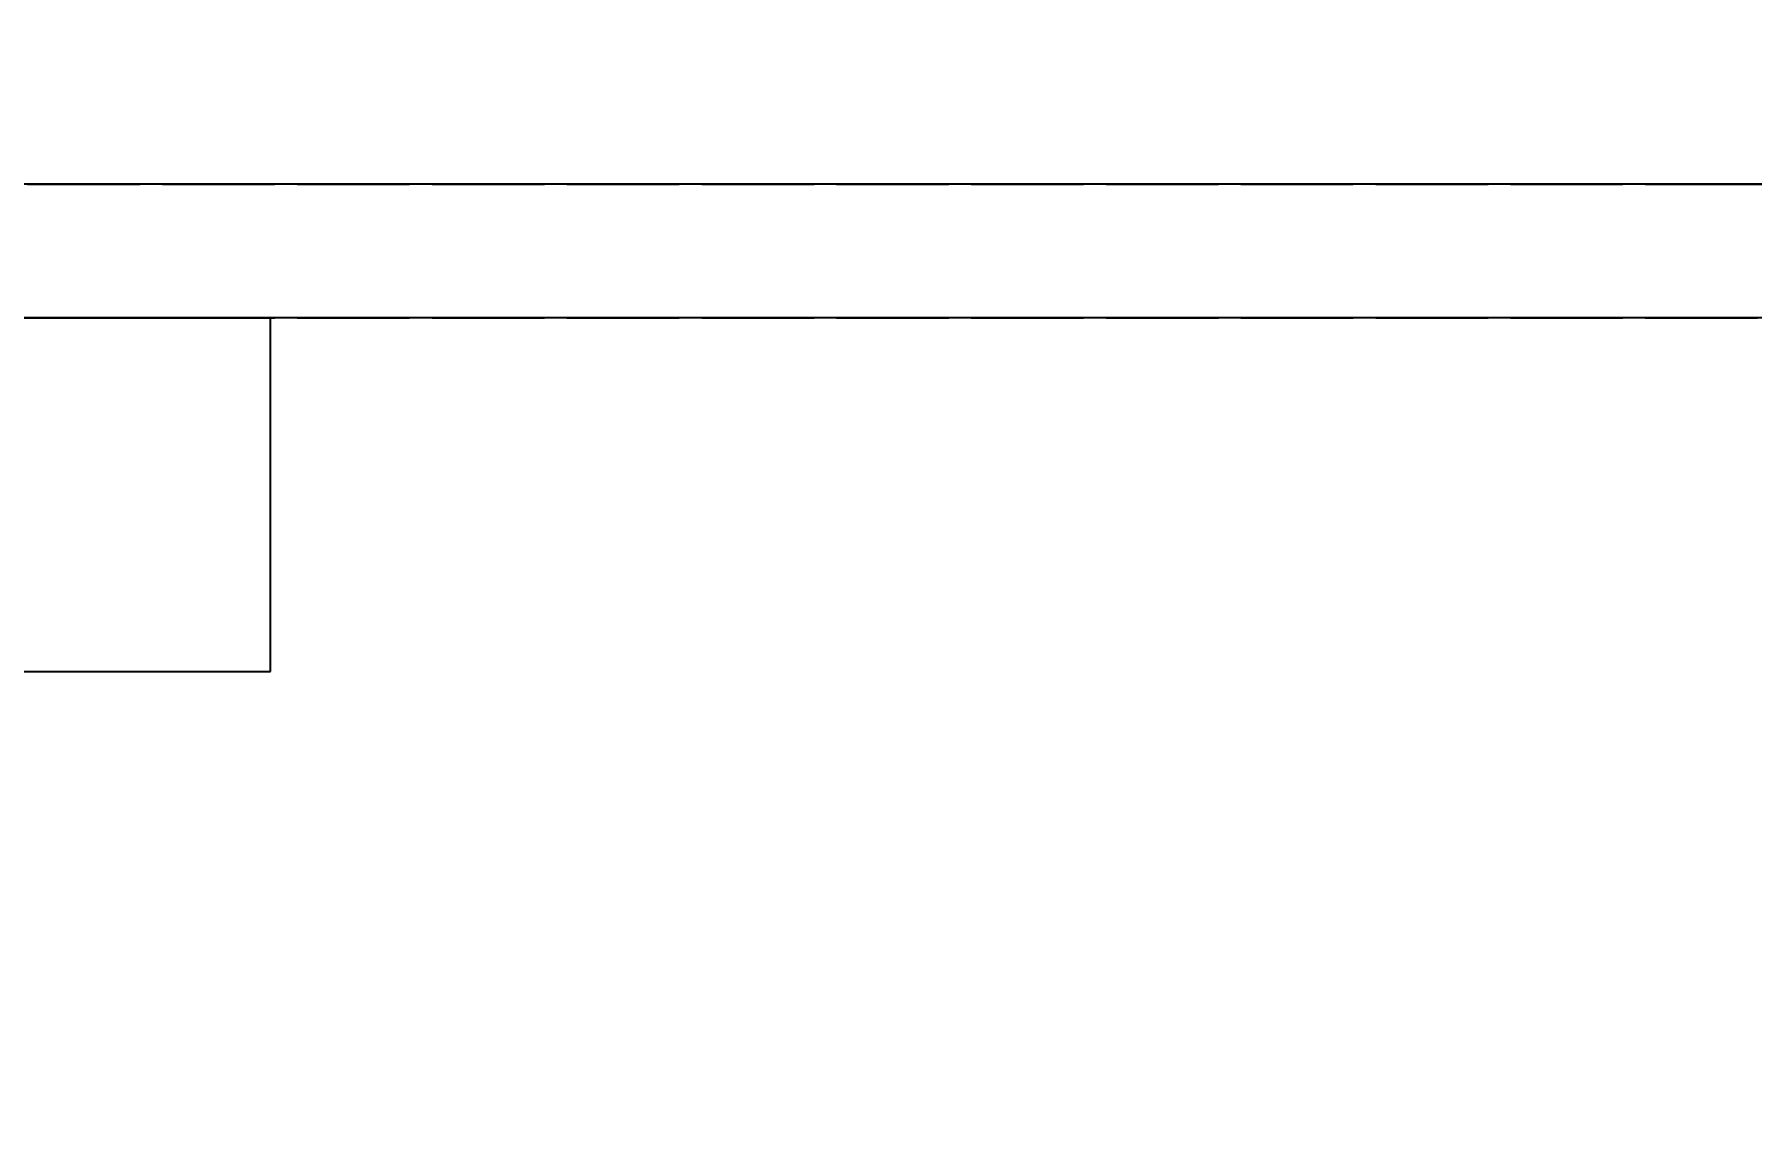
# Model space of a CAD drawing. Header units: millimetres. Extents: x -9 to 221, y -53 to 198.
# Drawn here: x 165.05 to 184.47, y -30.74 to -18.51 of the extents above; entities that cross this region are included whole.
import ezdxf

# ---------------------------------------------------------------- set-up
doc = ezdxf.new("R2010")
doc.units = ezdxf.units.MM
doc.linetypes.add('DASHED', pattern=[1.524, 1.27, -0.254])
for name, color, linetype in [('DIMS', 3, 'CONTINUOUS'), ('HIDDEN', 8, 'DASHED'), ('VISIBLE', 7, 'CONTINUOUS')]:
    doc.layers.add(name, color=color, linetype=linetype)
doc.styles.add('OpenSansCondensed-Light', font='OpenSansCondensed-Light.ttf')
doc.dimstyles.new('EZDXF', dxfattribs={"dimtxt": 0.25, "dimasz": 0.175, "dimexe": 0.375, "dimexo": 0.125, "dimgap": 0.1, "dimtad": 1, "dimlfac": 100, "dimzin": 12, "dimdsep": 46, "dimtxsty": 'OpenSansCondensed-Light', "dimblk": 'ARCHTICK', "dimcen": 2.5, "dimazin": 3, "dimtfac": 0.5, "dimtmove": 2, "dimatfit": 3})

# ---------------------------------------------------------------- blocks, each defined once
blk = doc.blocks.new('_ARCHTICK')
at = {"color": 0, "linetype": 'BYBLOCK', "const_width": 0.15}
blk.add_lwpolyline([(-0.5, -0.5), (0.5, 0.5)], dxfattribs=at)

msp = doc.modelspace()

# ---------------------------------------------------------------- linework, layer by layer
at = {"layer": 'HIDDEN'}
for points in [[(94.875, -20.2), (200.375, -20.2)], [(94.875, -21.71), (200.375, -21.71)], [(150.225, -21.71), (167.725, -21.71)], [(150.225, -21.71), (167.725, -21.71)], [(167.725, -25.71), (167.725, -21.71)], [(150.225, -25.71), (167.725, -25.71)]]:
    msp.add_lwpolyline(points, dxfattribs=at)
at = {"layer": 'VISIBLE'}
for points in [[(200.375, -20.2), (94.875, -20.2)], [(200.375, -21.71), (94.875, -21.71)], [(167.725, -25.71), (167.725, -21.71)], [(150.225, -25.71), (167.725, -25.71)]]:
    msp.add_lwpolyline(points, dxfattribs=at)

# ---------------------------------------------------------------- dimensions: what is measured, and where the dimension line sits
at = {"layer": 'DIMS'}
msp.add_linear_dim(base=(220.375, -20.2), p1=(183.6, -20.2), p2=(183.6, -18.2), angle=90, dimstyle='EZDXF', override={"dimtxt": 1.6, "dimasz": 1, "dimexe": 0.6, "dimexo": 0.5, "dimdec": 2}, dxfattribs=at).render()
msp.add_linear_dim(base=(93.875, -52.71), p1=(93.875, -21.71), p2=(201.375, -21.71), dimstyle='EZDXF', override={"dimtxt": 1.6, "dimasz": 1, "dimexe": 0.6, "dimexo": 0.5, "dimdec": 2}, dxfattribs=at).render()

doc.saveas('drawing.dxf')
